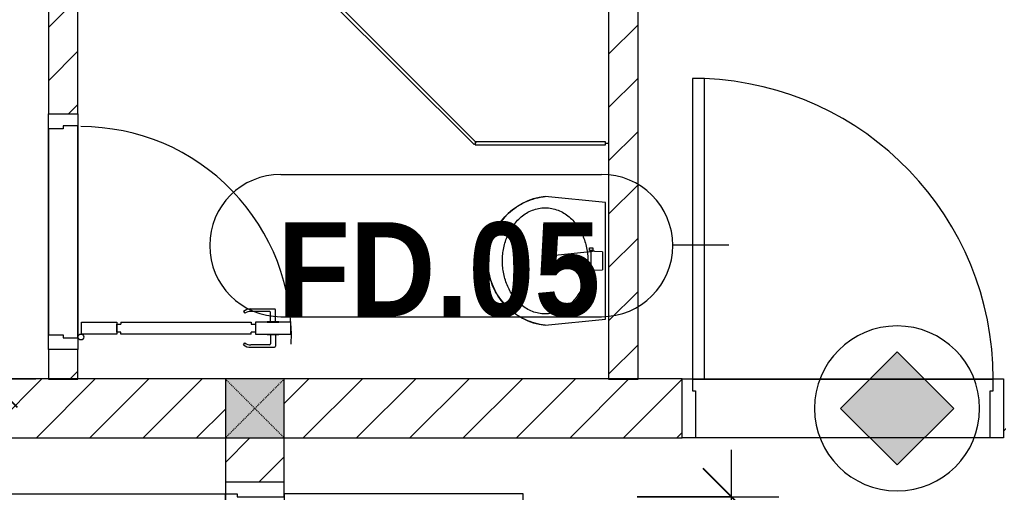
# Model space of a CAD drawing. Header units: millimetres. Extents: x 1591 to 239243, y -15958 to 82755.
# Drawn here: x 157753 to 161074, y 35352 to 36957 of the extents above; entities that cross this region are included whole.
import ezdxf

# ---------------------------------------------------------------- set-up
doc = ezdxf.new("R2010")
doc.units = ezdxf.units.MM
doc.linetypes.add('Dash_2_', pattern=[6, 3, -3])
for name, color, linetype, lineweight in [('0-1', 250, 'Continuous', 5), ('A-ANNO-DIMS', 211, 'Continuous', 9), ('A-ANNO-DIMS-160', 211, 'Continuous', 9), ('A-ANNO-NOTE', 131, 'Continuous', 9), ('A-DETL-GENF-1', 9, 'Continuous', 9), ('A-DETL-GENF-2', 10, 'Continuous', 9), ('A-DOOR-1', 254, 'Continuous', 9), ('A-DOOR-2', 9, 'Continuous', 9), ('A-DOOR-3', 10, 'Continuous', 9), ('A-DOOR-FRAM-1', 10, 'Continuous', 9), ('A-DOOR-IDEN', 31, 'Continuous', 9), ('A-FLOR-2', 9, 'Continuous', 9), ('A-GLAZ-CURT-1', 254, 'Continuous', 9), ('A-GLAZ-CURT-2', 9, 'Continuous', 9), ('A-WALL', 113, 'Continuous', 9), ('A-WALL-1', 253, 'Continuous', 18), ('A-WALL-2', 9, 'Continuous', 9), ('A-WALL-3', 113, 'Continuous', 18), ('A-WALL-PATT-1', 10, 'Continuous', 9), ('A-WALL-PATT-2', 111, 'Continuous', 9), ('P-SANR-FIXT-1', 254, 'Continuous', 9), ('S-COLS', 52, 'Continuous', 9), ('S-COLS-6', 52, 'Continuous', 18), ('S-COLS-HDLN', 52, 'Dash_2_', 9)]:
    doc.layers.add(name, color=color, linetype=linetype, lineweight=lineweight)
doc.styles.add('Arial_B_4', font='arialbd_0.ttf', dxfattribs={"width": 0.9, "height": 320})
doc.styles.add('UTM Avo', font='UTM Avo.ttf', dxfattribs={"width": 0.9, "height": 400})
doc.dimstyles.new('1_Dim_chi_tiet_2_5', dxfattribs={"dimscale": 304.8, "dimtxt": 399.720379, "dimasz": 0.629921, "dimexe": 0.524934, "dimexo": 0.0625, "dimgap": 0.052493, "dimtad": 1, "dimdec": 0, "dimrnd": 5, "dimzin": 0, "dimdsep": 46, "dimtxsty": 'UTM Avo', "dimblk1": 'OBLIQUE', "dimblk2": 'OBLIQUE', "dimsah": 1, "dimcen": 0.09, "dimdle": 0.524934, "dimazin": 0, "dimtfac": 1, "dimtdec": 4, "dimtix": 1, "dimtmove": 0, "dimatfit": 3, "dimfxl": 1.049869, "dimfxlon": 1, "dimtvp": 1, "dimtolj": 1, "dimtzin": 0, "dimarcsym": 2})
pattern_1 = [(45, (0, 0), (-90.50967, 90.50967), [])]
pattern_2 = [(45, (101998.83, 0), (-90.50967, 90.50967), [])]

# ---------------------------------------------------------------- blocks, each defined once
blk = doc.blocks.new('bonruatreo - Chậu rửa-V43-TKCS_MB TẦNG 5')
at = {"layer": 'P-SANR-FIXT-1'}
for p, q in [((198.4, 0), (-198.4, 0)), ((165, 0), (-165, 0)), ((218.6, -205), (198.4, 0)), ((-198.4, 0), (-218.6, -205)), ((-33, -37.3), (-31.4, -12.2)), ((-30.2, -11), (30.2, -11)), ((31.4, -12.2), (33, -37.3)), ((-44.7, -42.8), (-35.6, -42.8)), ((-44.7, -54.2), (-44.7, -42.8)), ((-35.6, -54.2), (-44.7, -54.2)), ((-35.6, -42.8), (-35.6, -44.2)), ((-35.6, -44.2), (-33.1, -44.2)), ((-35.6, -44.2), (-35.6, -52.9)), ((-35.6, -52.9), (-35.6, -54.2)), ((-32.2, -52.9), (-35.6, -52.9)), ((-32.2, -52.9), (-33.1, -44.2)), ((32.7, -48.5), (-32.7, -48.5)), ((-18.5, -182.5), (-32.2, -52.9)), ((33, -45.4), (18.5, -182.5)), ((18.5, -182.5), (-18.5, -182.5))]:
    blk.add_line(p, q, dxfattribs=at)
at = {"layer": 'P-SANR-FIXT-1', "flags": 128}
blk.add_lwpolyline([(218.6, -205), (217.4, -213.7), (215.9, -222.4), (214, -231), (211.8, -239.5), (209.3, -247.9), (206.4, -256.2), (203.2, -264.4), (199.6, -272.5), (195.8, -280.4), (191.6, -288.1), (187.1, -295.7), (182.3, -303.1), (177.3, -310.3), (171.9, -317.3), (166.3, -324.1), (160.4, -330.6), (154.2, -336.9), (147.8, -342.9), (141.2, -348.7), (134.3, -354.2), (127.3, -359.4), (120, -364.4), (112.5, -369), (104.9, -373.4), (97.1, -377.4), (89.1, -381.2), (81, -384.6), (72.7, -387.6), (64.4, -390.4), (55.9, -392.8), (47.3, -394.8), (38.7, -396.6), (30, -397.9), (21.3, -399), (12.5, -399.6), (3.7, -400), (-5.1, -399.9), (-13.9, -399.6), (-22.6, -398.8), (-31.4, -397.8), (-40.1, -396.3), (-48.7, -394.5), (-57.2, -392.4), (-65.7, -390), (-74, -387.2), (-82.2, -384.1), (-90.3, -380.6), (-98.3, -376.8), (-106.1, -372.7), (-113.7, -368.3), (-121.1, -363.6), (-128.4, -358.7), (-135.4, -353.4), (-142.2, -347.8), (-148.8, -342), (-155.2, -335.9), (-161.3, -329.6), (-167.2, -323), (-172.8, -316.2), (-178.1, -309.2), (-183.1, -302), (-187.8, -294.6), (-192.2, -287), (-196.4, -279.2), (-200.2, -271.3), (-203.7, -263.2), (-206.8, -255), (-209.7, -246.6), (-212.2, -238.2), (-214.3, -229.7), (-216.1, -221.1), (-217.6, -212.4), (-218.6, -205)], dxfattribs=at)
at = {"layer": 'P-SANR-FIXT-1'}
for centre, radius, start, end in [((-30.1, -12.3), 1.3, 91.2278, 176.4003), ((30.1, -12.3), 1.3, 3.5997, 88.7722), ((5.5, -41.4), 38.7, 173.966, 184.1457), ((-5.5, -41.4), 38.7, 353.966, 6.034), ((0, -180), 220, 186.525, 353.475)]:
    blk.add_arc(centre, radius, start, end, dxfattribs=at)
for points in [[(-180, -205), (-180, -197.6), (-178.6, -182.7), (-172.4, -161.2), (-162.5, -141.1), (-149.4, -123), (-133.8, -107), (-116.1, -93.4), (-96.9, -82.1), (-76.5, -73.2), (-55.2, -66.5), (-33.3, -62.1), (-11.2, -59.9), (11.1, -59.9), (33.3, -62.1), (55.2, -66.5), (76.5, -73.2), (96.9, -82.1), (116.1, -93.4), (133.8, -107.1), (149.5, -123), (162.5, -141.2), (172.4, -161.2), (178.6, -182.7), (180, -197.6), (180, -205)], [(180, -205), (180, -212.4), (178.6, -227.3), (172.4, -248.8), (162.5, -268.8), (149.5, -287), (133.8, -302.9), (116.1, -316.6), (96.9, -327.9), (76.5, -336.8), (55.2, -343.5), (33.3, -347.9), (11.1, -350.1), (-11.2, -350.1), (-33.3, -347.9), (-55.2, -343.5), (-76.5, -336.8), (-96.9, -327.9), (-116.1, -316.6), (-133.8, -303), (-149.4, -287), (-162.5, -268.9), (-172.4, -248.8), (-178.6, -227.3), (-180, -212.4), (-180, -205)]]:
    blk.add_open_spline(points, degree=3, dxfattribs=at)
blk = doc.blocks.new('System Panel - Glazed-588850-TKCS_MB TẦNG 5')
at = {"layer": 'A-GLAZ-CURT-2'}
for p, q in [((221.3, 5), (-221.3, 5)), ((-221.3, 5), (-221.3, -5)), ((221.3, -5), (221.3, 5)), ((-221.3, -5), (221.3, -5))]:
    blk.add_line(p, q, dxfattribs=at)
blk = doc.blocks.new('System Panel - Glazed-580250-TKCS_MB TẦNG 5')
at = {"layer": 'A-GLAZ-CURT-2'}
for p, q in [((350.6, 5), (-350.6, 5)), ((-350.6, 5), (-350.6, -5)), ((350.6, -5), (350.6, 5)), ((-350.6, -5), (350.6, -5))]:
    blk.add_line(p, q, dxfattribs=at)
blk = doc.blocks.new('DOOR_CW_01 CANH MO-PANEL KINH - DIG_02-800x2200-CỬA NHÔM KÍNH-401063-TKCS_MB TẦNG 5')
at = {"layer": 'A-DETL-GENF-1'}
for p, q in [((-347, -182), (-347, -62)), ((-347, -62), (-307, -62)), ((-307, -62), (-307, -182)), ((-307, -182), (-347, -182)), ((-347, -196), (-341, -196)), ((-347, -638), (-347, -196)), ((-341, -196), (-341, -182)), ((-341, -182), (-313, -182)), ((-313, -182), (-313, -196)), ((-307, -196), (-313, -196)), ((-307, -196), (-307, -638)), ((-383.9, -611.2), (-377.3, -615.8)), ((-270.1, -611.2), (-276.7, -615.8)), ((-392, -637), (-392, -716.5)), ((-384, -699.5), (-384, -637)), ((-347, -638), (-341, -638)), ((-307, -652), (-347, -652)), ((-347, -652), (-347, -772)), ((-341, -652), (-341, -638)), ((-313, -652), (-341, -652)), ((-307, -638), (-313, -638)), ((-313, -638), (-313, -652)), ((-307, -772), (-307, -652)), ((-270, -699.5), (-270, -637)), ((-262, -637), (-262, -716.5)), ((-349, -692.2), (-349, -731.8)), ((-347, -692.2), (-349, -692.2)), ((-347, -692.2), (-347, -731.8)), ((-307, -692.2), (-307, -731.8)), ((-307, -692.2), (-305, -692.2)), ((-305, -692.2), (-305, -731.8)), ((-349, -720.5), (-388, -720.5)), ((-349, -703.5), (-380, -703.5)), ((-305, -703.5), (-274, -703.5)), ((-305, -720.5), (-266, -720.5)), ((-349, -731.8), (-347, -731.8)), ((-305, -731.8), (-307, -731.8)), ((-347, -772), (-307, -772))]:
    blk.add_line(p, q, dxfattribs=at)
blk.add_circle((-357, -60), 10, dxfattribs=at)
for centre, radius, start, end in [((-357, -60), 714, 268, 0), ((-347, -637), 45, 145, 180), ((-347, -637), 37, 145, 180), ((-307, -637), 37, 0, 35), ((-307, -637), 45, 360, 35), ((-388, -716.5), 4, 180, 270), ((-380, -699.5), 4, 180, 270), ((-274, -699.5), 4, 270, 0), ((-266, -716.5), 4, 270, 0)]:
    blk.add_arc(centre, radius, start, end, dxfattribs=at)
at = {"layer": 'A-DOOR-2'}
for p, q in [((-400, -50), (-400, 50)), ((-400, 50), (-350, 50)), ((-350, 50), (-350, 0)), ((350, 0), (350, 50)), ((350, 50), (400, 50)), ((400, 50), (400, -50)), ((-360, 0), (-360, -50)), ((-350, 0), (-360, 0)), ((360, 0), (350, 0)), ((360, -50), (360, 0)), ((-360, -50), (-400, -50)), ((-357, -50), (-332, -50)), ((400, -50), (360, -50))]:
    blk.add_line(p, q, dxfattribs=at)
blk = doc.blocks.new('NCV_TKTC_TANG 5_rvt-1-TKCS_MB TẦNG 5')
at = {"layer": 'A-WALL-PATT-1'}
h = blk.add_hatch(dxfattribs=at)
h.set_pattern_fill('FP_1', color=256, style=0, pattern_type=2)
h.set_pattern_definition(pattern_1)
h.paths.add_polyline_path([(57852.4, 35737.4), (57852.6, 35737.4), (57852.4, 37736.9), (57752.6, 37736.9), (57752.6, 35737.4)])
h.paths.add_polyline_path([(57752.6, 37836.9), (57852.6, 37836.9), (57852.4, 40136.9), (57752.6, 40136.9), (57752.6, 38432.1)])
h = blk.add_hatch(dxfattribs=at)
h.set_pattern_fill('FP_1', color=256, style=0, pattern_type=2)
h.set_pattern_definition(pattern_1)
h.paths.add_polyline_path([(55861.3, 35737.4), (55952.6, 35737.4), (55952.6, 35836.9), (55852.6, 35836.9), (55852.6, 35737.4)])
h.paths.add_polyline_path([(55902.6, 36636.9), (55952.6, 36636.9), (55952.6, 37736.9), (55852.6, 37736.9), (55852.6, 36636.9), (55900.4, 36636.9)])
at = {"layer": 'A-FLOR-2'}
for p, q in [((55952.6, 35876.9), (55952.6, 36596.9)), ((55852.6, 35886.9), (55852.6, 36586.9)), ((55852.6, 36586.9), (55852.6, 35886.9)), ((57752.6, 36536.9), (57742.6, 36536.9)), ((58037.6, 35736.9), (59057.6, 35736.9))]:
    blk.add_line(p, q, dxfattribs=at)
at = {"layer": 'A-WALL-1'}
for p, q in [((55852.6, 37736.9), (55852.6, 36636.9)), ((55952.6, 36636.9), (55952.6, 37736.9)), ((57752.6, 37736.9), (57752.6, 35736.9)), ((57852.6, 35736.9), (57852.6, 37736.9)), ((55852.6, 35836.9), (55852.6, 35736.9)), ((55952.6, 35736.9), (55952.6, 35836.9)), ((55852.6, 35736.9), (55952.6, 35736.9)), ((57752.6, 35736.9), (57852.6, 35736.9))]:
    blk.add_line(p, q, dxfattribs=at)
at = {"layer": 'A-WALL-2'}
for p, q in [((55952.6, 36596.9), (55952.6, 35876.9)), ((55852.6, 35886.9), (55852.6, 36586.9))]:
    blk.add_line(p, q, dxfattribs=at)
at = {"layer": 'A-DOOR-1', "rotation": 90.00000000000078}
blk.add_blockref('DOOR_CW_01 CANH MO-PANEL KINH - DIG_02-800x2200-CỬA NHÔM KÍNH-401063-TKCS_MB TẦNG 5', (55902.6, 36236.9), dxfattribs=at)
at = {"layer": 'A-GLAZ-CURT-1'}
for name, p, rotation in [('System Panel - Glazed-580250-TKCS_MB TẦNG 5', (57052.1, 36784.8), 135.0000000000001), ('System Panel - Glazed-588850-TKCS_MB TẦNG 5', (57521.3, 36536.9), 180)]:
    blk.add_blockref(name, p, dxfattribs=dict(at, rotation=rotation))
at = {"layer": 'P-SANR-FIXT-1', "rotation": 269.9999999999999}
blk.add_blockref('bonruatreo - Chậu rửa-V43-TKCS_MB TẦNG 5', (57742.6, 36138.3), dxfattribs=at)
blk = doc.blocks.new('G1_SOF - BO TRU - 200x200-3055083-TKCS_MB TẦNG 5')
at = {"layer": 'S-COLS'}
blk.add_hatch(color=256, dxfattribs=at).paths.add_polyline_path([(100, -100), (100, 100), (-100, 100), (-100, -100), (8.4, -100)])
at = {"layer": 'S-COLS-6'}
for p, q in [((100, 100), (-100, 100)), ((-100, 100), (-100, -100)), ((100, -100), (100, 100)), ((-100, -100), (100, -100))]:
    blk.add_line(p, q, dxfattribs=at)
at = {"layer": 'S-COLS-HDLN'}
for p, q in [((100, 100), (-100, -100)), ((-100, 100), (100, -100))]:
    blk.add_line(p, q, dxfattribs=at)
blk = doc.blocks.new('FD_05 - FD_05-1000x2200mm-835433-TKCS_MB TẦNG 5')
at = {"layer": 'A-DETL-GENF-2'}
for p, q in [((510, -100), (470, -100)), ((470, -100), (470, -1120)), ((510, -1120), (510, -100)), ((470, -1120), (510, -1120))]:
    blk.add_line(p, q, dxfattribs=at)
blk.add_arc((510, -100), 1020, 180, 267.7525, dxfattribs=at)
at = {"layer": 'A-DOOR-FRAM-1'}
for p, q in [((-545, 100), (-500, 100)), ((-545, -100), (-545, 100)), ((-500, 100), (-500, -60)), ((500, 100), (545, 100)), ((500, -60), (500, 100)), ((545, 100), (545, -100)), ((-500, -60), (-510, -60)), ((-510, -60), (-510, -100)), ((510, -60), (500, -60)), ((510, -100), (510, -60)), ((-510, -100), (-545, -100)), ((545, -100), (510, -100))]:
    blk.add_line(p, q, dxfattribs=at)
blk = doc.blocks.new('FD_07 - FD_07-1700x2200-CỬA ĐI 2 CÁNH-910693-TKCS_MB TẦNG 5')
at = {"layer": 'A-DETL-GENF-2'}
for p, q in [((-810, 910), (-810, 100)), ((-770, 910), (-810, 910)), ((-770, 100), (-770, 910)), ((770, 100), (770, 910)), ((770, 910), (810, 910)), ((810, 910), (810, 100)), ((-810, 100), (-770, 100)), ((810, 100), (770, 100)), ((-810, -910), (-810, -100)), ((-810, -100), (-770, -100)), ((-770, -100), (-770, -910)), ((810, -100), (770, -100)), ((770, -100), (770, -910)), ((810, -910), (810, -100)), ((-770, -910), (-810, -910)), ((770, -910), (810, -910))]:
    blk.add_line(p, q, dxfattribs=at)
for centre, start, end in [((-810, 100), 0, 87.1694), ((810, 100), 92.8306, 180), ((-810, -100), 272.8306, 360), ((810, -100), 180, 267.1694)]:
    blk.add_arc(centre, 810, start, end, dxfattribs=at)
at = {"layer": 'A-DOOR-3'}
for p, q in [((-810, 100), (810, 100)), ((800, -100), (-800, -100))]:
    blk.add_line(p, q, dxfattribs=at)
at = {"layer": 'A-DOOR-FRAM-1'}
for p, q in [((-810, 100), (-850, 100)), ((-850, 100), (-850, -100)), ((-810, 60), (-810, 100)), ((850, 100), (810, 100)), ((810, 100), (810, 60)), ((850, -100), (850, 100)), ((-800, 60), (-810, 60)), ((-800, -100), (-800, 60)), ((810, 60), (800, 60)), ((800, 60), (800, -100)), ((-850, -100), (-800, -100)), ((800, -100), (850, -100))]:
    blk.add_line(p, q, dxfattribs=at)
blk = doc.blocks.new('DIMBLOCK92-TKCS_MB TẦNG 5')
at = {"layer": 'A-ANNO-DIMS-160'}
for p, q in [((157648.7, 35577.4), (157648.7, 44496.9)), ((157328.7, 44336.9), (157808.7, 44336.9)), ((157648.7, 44336.9), (157328.7, 44336.9)), ((157328.7, 35737.4), (157808.7, 35737.4)), ((157648.7, 35737.4), (157328.7, 35737.4))]:
    blk.add_line(p, q, dxfattribs=at)
at = {"layer": 'A-ANNO-DIMS-160', "lineweight": 25}
for p, q in [((157648.7, 44336.9), (157552.7, 44432.9)), ((157648.7, 44336.9), (157744.7, 44240.9)), ((157648.7, 35737.4), (157552.7, 35833.4)), ((157648.7, 35737.4), (157744.7, 35641.4))]:
    blk.add_line(p, q, dxfattribs=at)
at = {"layer": 'A-ANNO-DIMS-160', "color": 0, "insert": (157129.1, 39489.4), "char_height": 400, "width": 1314.636, "attachment_point": 1, "rotation": 90, "line_spacing_factor": 1.110334, "style": 'UTM Avo'}
blk.add_mtext('8600', dxfattribs=at)
blk = doc.blocks.new('_Oblique')
at = {"color": 0, "linetype": 'ByBlock', "lineweight": -2}
blk.add_line((-0.5, -0.5), (0.5, 0.5), dxfattribs=at)
blk = doc.blocks.new('DIMBLOCK149-TKCS_MB TẦNG 5')
at = {"layer": 'A-ANNO-DIMS-160'}
for p, q in [((160168.6, 33577.1), (160168.6, 35497.1)), ((159848.6, 35337.1), (160328.6, 35337.1)), ((160168.6, 35337.1), (159848.6, 35337.1)), ((159848.6, 33737.1), (160328.6, 33737.1)), ((160168.6, 33737.1), (159848.6, 33737.1))]:
    blk.add_line(p, q, dxfattribs=at)
at = {"layer": 'A-ANNO-DIMS-160', "lineweight": 25}
for p, q in [((160168.6, 35337.1), (160072.6, 35433.1)), ((160168.6, 35337.1), (160264.6, 35241.1)), ((160168.6, 33737.1), (160072.6, 33833.1)), ((160168.6, 33737.1), (160264.6, 33641.1))]:
    blk.add_line(p, q, dxfattribs=at)
at = {"layer": 'A-ANNO-DIMS-160', "color": 0, "insert": (159649, 33989.4), "char_height": 400, "width": 1314.636, "attachment_point": 1, "rotation": 90, "line_spacing_factor": 1.110334, "style": 'UTM Avo'}
blk.add_mtext('1600', dxfattribs=at)
blk = doc.blocks.new('STN_Door Tag - STN_Door Tag-1788670-TKCS_MB TẦNG 5')
at = {"layer": 'A-DOOR-IDEN'}
for p, q in [((-3.37, 1.495), (3.431, 1.495)), ((-3.37, -1.524), (3.431, -1.524))]:
    blk.add_line(p, q, dxfattribs=at)
for centre, start, end in [((-3.37, -0.015), 90, 270), ((3.431, -0.015), 270, 90)]:
    blk.add_arc(centre, 1.509, start, end, dxfattribs=at)
blk = doc.blocks.new('HDNDCT_GHI CHÚ CỬA CHỐNG CHÁY EI30 - HDNDCT_GHI CHÚ CỬA CHỐNG CHÁY EI30-2461928-TKCS_MB TẦNG 5')
at = {"layer": 'A-ANNO-NOTE'}
blk.add_hatch(color=256, dxfattribs=at).paths.add_polyline_path([(-1.2, 0), (0, 1.2), (1.2, 0), (0, -1.2)])
for p, q in [((0, 1.2), (-1.2, 0)), ((1.2, 0), (0, 1.2)), ((-1.2, 0), (0, -1.2)), ((0, -1.2), (1.2, 0))]:
    blk.add_line(p, q, dxfattribs=at)
for start, end in [(360, 180), (180, 360)]:
    blk.add_arc((0, 0), 1.75, start, end, dxfattribs=at)

msp = doc.modelspace()

# ---------------------------------------------------------------- hatches: boundary and pattern name
at = {"layer": 'A-WALL-PATT-2'}
h = msp.add_hatch(dxfattribs=at)
h.set_pattern_fill('FP_1', color=256, style=0, pattern_type=2)
h.set_pattern_definition(pattern_2)
h.paths.add_polyline_path([(146651.5, 35537.4), (151451.7, 35537.4), (151451.7, 35737.4), (146651.5, 35736.9), (146651.5, 35554)])
h.paths.add_polyline_path([(161091.4, 35537.4), (162851.4, 35537.4), (162851.4, 35737.4), (161091.4, 35736.9), (161091.4, 35697.4)])
h.paths.add_polyline_path([(179070.6, 35537.4), (179251.4, 35537.4), (179251.4, 35737.4), (176251.7, 35736.9), (176251.7, 35537.4)])
h.paths.add_polyline_path([(159860.9, 35537.4), (160001.4, 35537.4), (160001.4, 35737.4), (158651.4, 35736.9), (158651.4, 35537.4), (159851.4, 35537.4)])
h.paths.add_polyline_path([(166151.4, 35537.4), (167851.7, 35537.4), (167851.7, 35737.4), (163051.4, 35736.9), (163051.4, 35537.4), (166051.4, 35537.4)])
h.paths.add_polyline_path([(158451.4, 35537.4), (158451.4, 35737.4), (154851.5, 35736.9), (154851.5, 35537.4), (158114.3, 35537.4)])
h.paths.add_polyline_path([(176051.7, 35537.4), (176051.7, 35737.4), (174101.4, 35736.9), (174101.4, 35537.4), (175846.5, 35537.4)])
h.paths.add_polyline_path([(151651.7, 35537.4), (153411.4, 35537.4), (153411.4, 35737.4), (151651.7, 35736.9), (151651.7, 35685.3)])
h.paths.add_polyline_path([(173011.4, 35537.4), (173011.4, 35737.4), (171251.5, 35736.9), (171251.5, 35537.4), (172622.5, 35537.4)])
h.paths.add_polyline_path([(154651.5, 35537.4), (154650.6, 35737.4), (154501.4, 35736.9), (154501.4, 35537.4), (154651.4, 35537.4)])
h.paths.add_polyline_path([(170976.4, 35537.4), (171051.5, 35537.4), (171051.4, 35737.4), (169291.4, 35736.9), (169291.4, 35537.4), (170457, 35537.4)])
h.paths.add_polyline_path([(168051.7, 35537.4), (168201.4, 35537.4), (168201.4, 35737.4), (168051.7, 35736.9), (168051.7, 35543.2)])
h = msp.add_hatch(dxfattribs=at)
h.set_pattern_fill('FP_1', color=256, style=0, pattern_type=2)
h.set_pattern_definition(pattern_2)
h.paths.add_polyline_path([(158451.4, 33536.9), (158651.4, 33536.9), (158651.4, 33687.1), (158451.4, 33687.1), (158451.4, 33550.8)])
h.paths.add_polyline_path([(158491.4, 35387.1), (158651.4, 35387.1), (158651.4, 35537.4), (158451.4, 35537.4), (158451.4, 35387.1)])

# ---------------------------------------------------------------- linework, layer by layer
at = {"layer": 'A-DOOR-IDEN'}
msp.add_line((160159.1, 36191.9), (159969.5, 36191.9), dxfattribs=at)
at = {"layer": 'A-WALL'}
for p, q in [((160036.4, 35737.4), (161056.4, 35737.4)), ((161046.4, 35537.4), (160046.4, 35537.4))]:
    msp.add_line(p, q, dxfattribs=at)
at = {"layer": 'A-WALL-3'}
for p, q in [((158451.4, 35737.4), (154851.5, 35737.4)), ((160001.4, 35737.4), (158651.4, 35737.4)), ((154851.5, 35537.4), (158451.4, 35537.4)), ((158451.4, 35537.4), (158451.4, 35387.1)), ((158651.4, 35537.4), (160001.4, 35537.4)), ((158651.4, 35387.1), (158651.4, 35537.4))]:
    msp.add_line(p, q, dxfattribs=at)

# ---------------------------------------------------------------- block references
at = {"layer": '0-1'}
msp.add_blockref('NCV_TKTC_TANG 5_rvt-1-TKCS_MB TẦNG 5', (101998.8, 0), dxfattribs=at)
at = {"layer": 'A-ANNO-NOTE', "xscale": 160, "yscale": 160, "zscale": 160}
msp.add_blockref('HDNDCT_GHI CHÚ CỬA CHỐNG CHÁY EI30 - HDNDCT_GHI CHÚ CỬA CHỐNG CHÁY EI30-2461928-TKCS_MB TẦNG 5', (160730.2, 35637.4), dxfattribs=at)
at = {"layer": 'A-DOOR-3'}
for name, p, rotation in [('FD_05 - FD_05-1000x2200mm-835433-TKCS_MB TẦNG 5', (160546.4, 35637.4), 180), ('FD_07 - FD_07-1700x2200-CỬA ĐI 2 CÁNH-910693-TKCS_MB TẦNG 5', (158551.4, 34537.1), 90)]:
    msp.add_blockref(name, p, dxfattribs=dict(at, rotation=rotation))
at = {"layer": 'A-DOOR-IDEN', "xscale": 159.9999999999999, "yscale": 159.9999999999999, "zscale": 159.9999999999999}
msp.add_blockref('STN_Door Tag - STN_Door Tag-1788670-TKCS_MB TẦNG 5', (159179, 36192.6), dxfattribs=at)
at = {"layer": 'S-COLS'}
msp.add_blockref('G1_SOF - BO TRU - 200x200-3055083-TKCS_MB TẦNG 5', (158551.4, 35637.4), dxfattribs=at)

# ---------------------------------------------------------------- texts
at = {"layer": 'A-DOOR-IDEN', "insert": (159175.8, 36107.2), "char_height": 320, "width": 1124.64, "attachment_point": 5, "line_spacing_factor": 0.936439, "style": 'Arial_B_4'}
msp.add_mtext('\\pt7.2,14.4,21.6,28.8,36,43.2,50.4,57.6,64.8,72,79.2,86.4,93.6,100.8,108,115.2,122.4,129.6,136.8,144,151.2,158.4,165.6,172.8,180,187.2,194.4,201.6,208.8,216,223.2,230.4;FD.05', dxfattribs=at)

# ---------------------------------------------------------------- dimensions: what is measured, and where the dimension line sits
at = {"layer": 'A-ANNO-DIMS'}
for base, p1, p2, override, picture, middle in [((157648.6906, 44336.936), (157328.6906, 35737.3629), (157328.6906, 44336.936), {"dimpost": '<>', "dimfxl": 8599.573178}, 'DIMBLOCK92-TKCS_MB TẦNG 5', (157425.6985, 40037.1494)), ((160168.6, 35337.1), (159848.6, 33737.1), (159848.6, 35337.1), {"dimpost": '<>', "dimfxl": 1600}, 'DIMBLOCK149-TKCS_MB TẦNG 5', (159945.6, 34537.1))]:
    dim = msp.add_linear_dim(base=base, p1=p1, p2=p2, angle=90, dimstyle='1_Dim_chi_tiet_2_5', override=override, dxfattribs=at)
    dim.commit()
    dim.dimension.update_dxf_attribs({"geometry": picture, "text_midpoint": middle})

doc.saveas('drawing.dxf')
